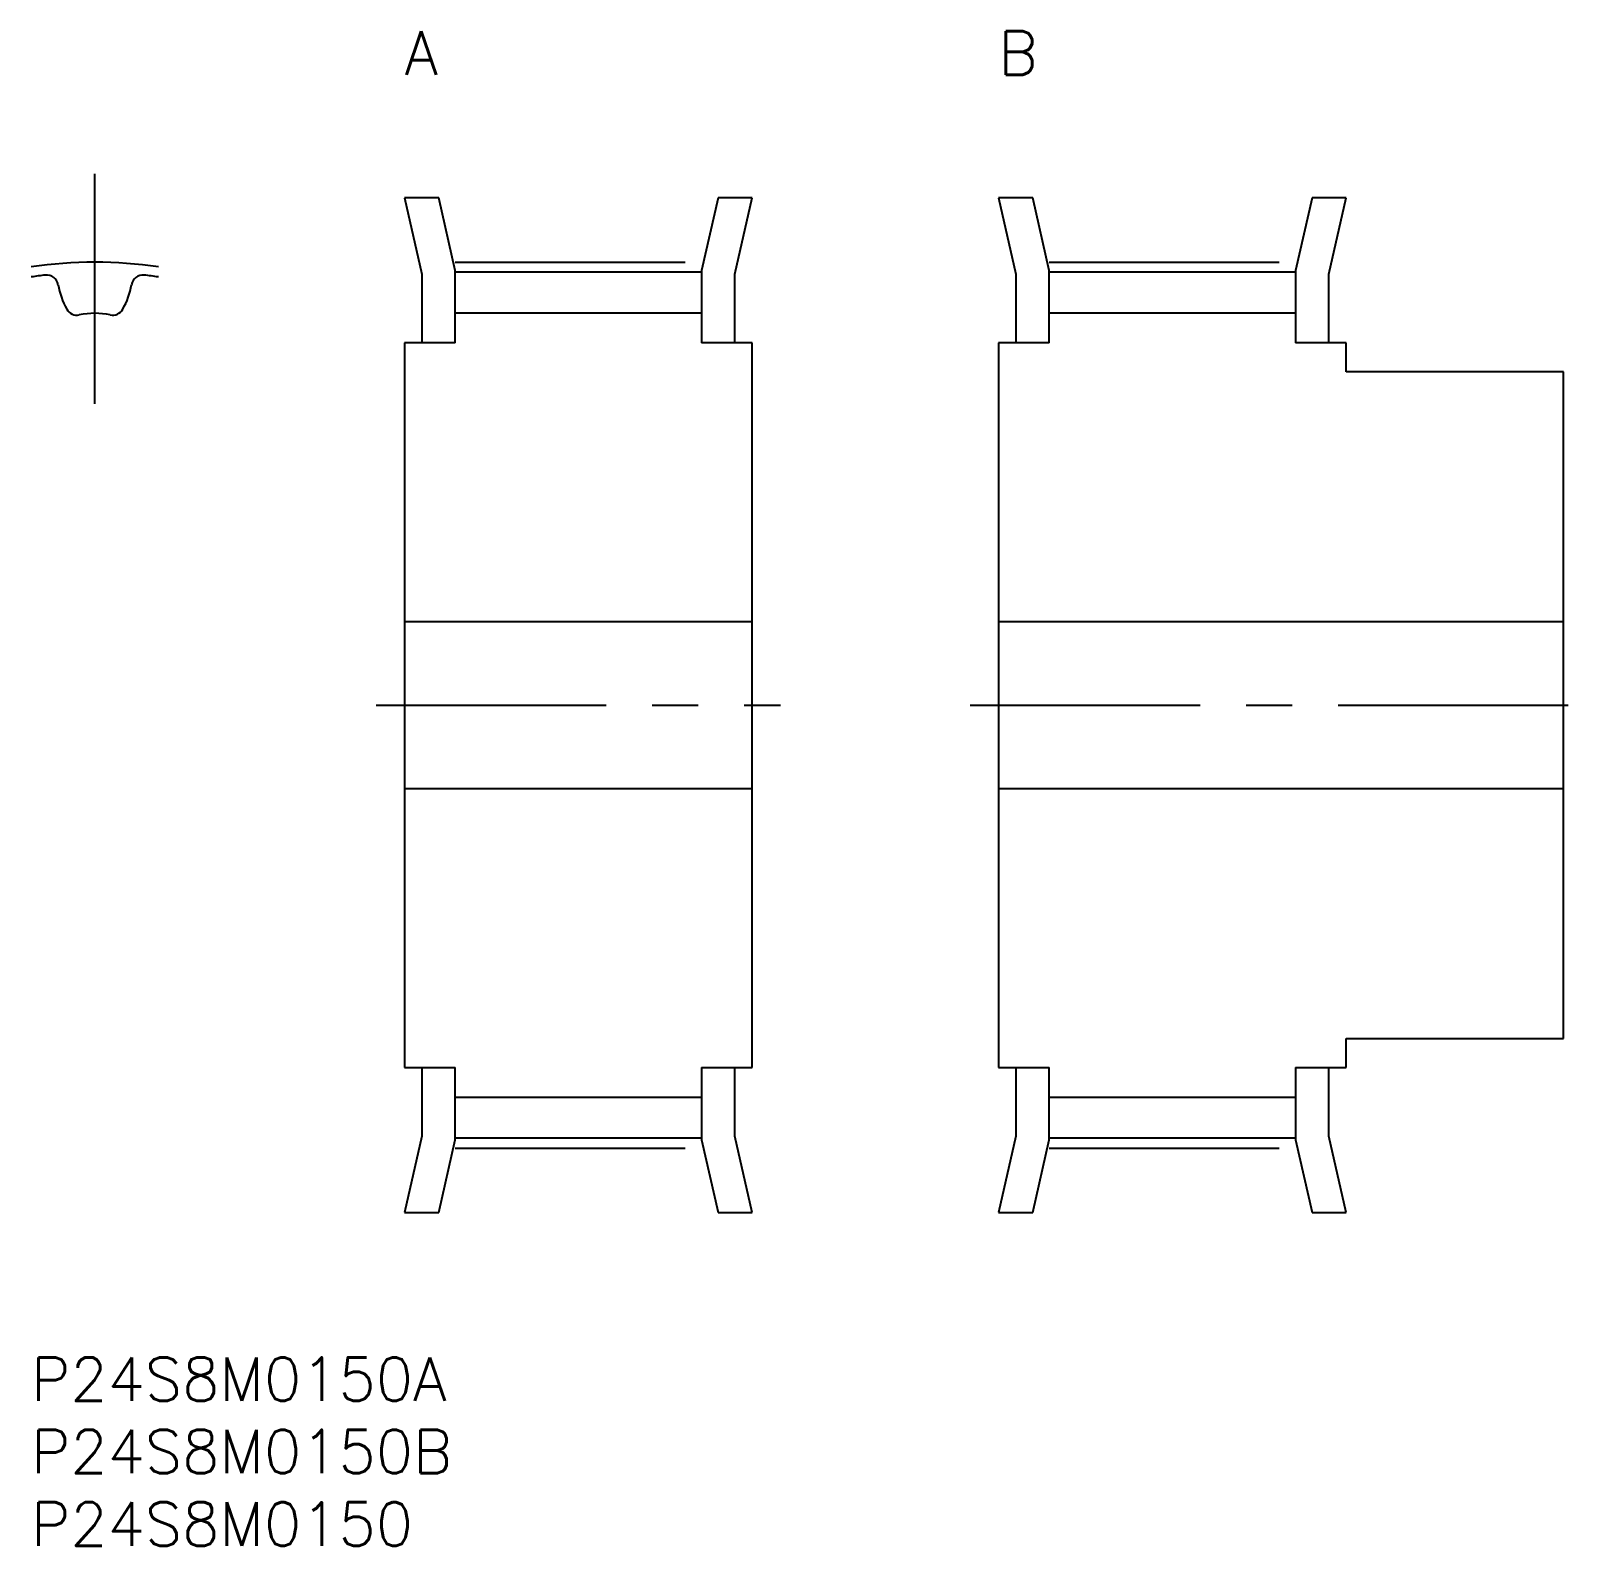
# Model space of a CAD drawing. Extents: x 0 to 108, y -13 to 91.
import ezdxf

# ---------------------------------------------------------------- set-up
doc = ezdxf.new("R2010")
doc.units = 0
doc.header["$LTSCALE"] = 0.5
doc.linetypes.add('CENTER', pattern=[50.8, 31.75, -6.35, 6.35, -6.35])
for name, color, linetype in [('MSM_CENTER', 1, 'CENTER'), ('MSM_CONTINUOUS', 7, 'CONTINUOUS'), ('MSM_PART_NUMBER', 7, 'CONTINUOUS')]:
    doc.layers.add(name, color=color, linetype=linetype)
doc.styles.get("Standard").update_dxf_attribs({"font": 'txt.shx', "height": 3, "bigfont": 'bigfont.shx'})

# ---------------------------------------------------------------- blocks, each defined once
blk = doc.blocks.new('*U31')
at = {"layer": 'MSM_PART_NUMBER'}
blk.add_text('P24S8M0150A', height=3, dxfattribs=at).set_placement((0, -3))
blk = doc.blocks.new('*U32')
at = {"layer": 'MSM_PART_NUMBER'}
blk.add_text('P24S8M0150B', height=3, dxfattribs=at).set_placement((0, -8))
blk = doc.blocks.new('*U33')
at = {"layer": 'MSM_PART_NUMBER'}
blk.add_text('P24S8M0150', height=3, dxfattribs=at).set_placement((0, -13))
blk = doc.blocks.new('*U34')
at = {"layer": 'MSM_PART_NUMBER'}
blk.add_text('A', height=3, dxfattribs=at).set_placement((25.77, 88.5))
blk = doc.blocks.new('*U35')
at = {"layer": 'MSM_PART_NUMBER'}
blk.add_text('B', height=3, dxfattribs=at).set_placement((66.77, 88.5))

msp = doc.modelspace()

# ---------------------------------------------------------------- linework, layer by layer
at = {"layer": 'MSM_CENTER'}
for p, q in [((4.39, 65.79), (4.39, 81.75)), ((29.27, 75.56), (46.27, 75.56)), ((70.27, 75.56), (87.27, 75.56)), ((23.82, 45), (51.72, 45)), ((64.82, 45), (107.72, 45)), ((29.27, 14.44), (46.27, 14.44)), ((70.27, 14.44), (87.27, 14.44))]:
    msp.add_line(p, q, dxfattribs=at)
msp.add_arc((4.39, 45), 30.56, 81.7455, 98.2545, dxfattribs=at)
at = {"layer": 'MSM_CONTINUOUS'}
for p, q in [((28.13, 80), (25.77, 80)), ((25.77, 80), (26.97, 74.74)), ((29.27, 75), (28.13, 80)), ((47.42, 80), (46.27, 75)), ((49.77, 80), (47.42, 80)), ((48.57, 74.74), (49.77, 80)), ((69.13, 80), (66.77, 80)), ((66.77, 80), (67.97, 74.74)), ((70.27, 75), (69.13, 80)), ((88.42, 80), (87.27, 75)), ((90.77, 80), (88.42, 80)), ((89.57, 74.74), (90.77, 80)), ((26.97, 74.74), (26.97, 70)), ((29.27, 70), (29.27, 75)), ((46.27, 74.87), (29.27, 74.87)), ((46.27, 75), (46.27, 70)), ((48.57, 70), (48.57, 74.74)), ((67.97, 74.74), (67.97, 70)), ((70.27, 70), (70.27, 75)), ((87.27, 74.87), (70.27, 74.87)), ((87.27, 75), (87.27, 70)), ((89.57, 70), (89.57, 74.74)), ((46.27, 72.04), (29.27, 72.04)), ((87.27, 72.04), (70.27, 72.04)), ((25.77, 70), (25.77, 20)), ((29.27, 70), (25.77, 70)), ((49.77, 70), (46.27, 70)), ((49.77, 20), (49.77, 70)), ((66.77, 70), (66.77, 20)), ((70.27, 70), (66.77, 70)), ((90.77, 70), (87.27, 70)), ((90.77, 68), (90.77, 70)), ((105.77, 68), (90.77, 68)), ((105.77, 22), (105.77, 68)), ((49.77, 50.75), (25.77, 50.75)), ((105.77, 50.75), (66.77, 50.75)), ((25.77, 39.25), (49.77, 39.25)), ((66.77, 39.25), (105.77, 39.25)), ((90.77, 20), (90.77, 22)), ((90.77, 22), (105.77, 22)), ((25.77, 20), (29.27, 20)), ((26.97, 20), (26.97, 15.26)), ((29.27, 15), (29.27, 20)), ((46.27, 20), (46.27, 15)), ((46.27, 20), (49.77, 20)), ((48.57, 15.26), (48.57, 20)), ((66.77, 20), (70.27, 20)), ((67.97, 20), (67.97, 15.26)), ((70.27, 15), (70.27, 20)), ((87.27, 20), (87.27, 15)), ((87.27, 20), (90.77, 20)), ((89.57, 15.26), (89.57, 20)), ((29.27, 17.96), (46.27, 17.96)), ((70.27, 17.96), (87.27, 17.96)), ((26.97, 15.26), (25.77, 10)), ((46.27, 15.13), (29.27, 15.13)), ((49.77, 10), (48.57, 15.26)), ((67.97, 15.26), (66.77, 10)), ((87.27, 15.13), (70.27, 15.13)), ((90.77, 10), (89.57, 15.26)), ((28.13, 10), (29.27, 15)), ((46.27, 15), (47.42, 10)), ((69.13, 10), (70.27, 15)), ((87.27, 15), (88.42, 10)), ((25.77, 10), (28.13, 10)), ((47.42, 10), (49.77, 10)), ((66.77, 10), (69.13, 10)), ((88.42, 10), (90.77, 10))]:
    msp.add_line(p, q, dxfattribs=at)
for centre, radius, start, end in [((4.39, 45), 29.87, 96.5535, 98.4465), ((1.07, 73.88), 0.8, 9.4967, 96.5535), ((7.71, 73.88), 0.8, 83.4465, 170.5033), ((4.39, 45), 29.87, 81.5535, 83.4465), ((6.99, 74.87), 5.2, 189.4967, 209.3753), ((1.79, 74.87), 5.2, 330.6247, 350.5033), ((3.15, 72.71), 0.8, 209.3753, 281.8712), ((5.62, 72.71), 0.8, 258.1288, 330.6247), ((4.39, 66.84), 5.2, 78.1288, 101.8712)]:
    msp.add_arc(centre, radius, start, end, dxfattribs=at)

# ---------------------------------------------------------------- block references
for name in ['*U34', '*U35', '*U31', '*U32', '*U33']:
    msp.add_blockref(name, (0, 0), dxfattribs=at)

doc.saveas('drawing.dxf')
